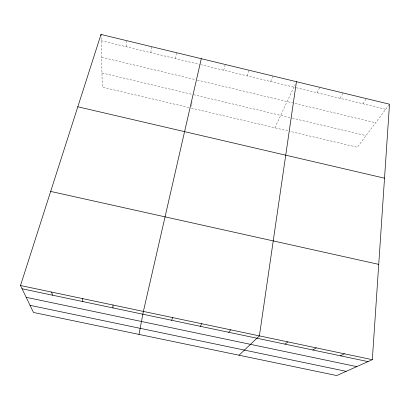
<?xml version="1.0" encoding="UTF-8"?>
<svg xmlns="http://www.w3.org/2000/svg" width="410" height="410" viewBox="0 0 410 410"><rect width="100%" height="100%" fill="white"/><g stroke="black" fill="none" stroke-linecap="round" stroke-linejoin="round"><path stroke-width="0.31" stroke-dasharray="2.05 1.54" d="M126.095 46.704L126.295 40.564M150.885 52.68L151.444 46.643M175.536 58.62L176.438 52.69M191.132 106.175L191.521 104.36M191.649 103.756L192.039 101.946M223.701 70.233L225.28 64.493M247.225 75.901L249.131 70.264M270.62 81.539L272.855 75.993M274.854 127.812L295.164 84.424M317.032 92.727L319.897 87.371M340.044 98.272L343.226 93.008M362.937 103.791L366.427 98.615M389.121 104.704L357.335 147.251L290.126 131.41M188.918 107.553L102.326 87.145L101.065 36.951M191.367 108.132L289.516 131.267M101.972 72.954L192.362 94.408M193.592 94.7L291.736 117.993M292.351 118.136L366.022 135.623M101.577 57.205L195.503 79.668M197.359 80.109L375.642 122.744M101.162 40.698L199.434 64.38M200.669 64.677L295.718 87.591M296.327 87.735L385.702 109.28"/><path stroke-width="0.61" d="M112.97 307.92L112.986 305.019M372.326 359.698L389.5 104.196L101.004 34.45L20.5 285.519L33.476 312.451L336.723 375.55L372.326 359.698L20.5 285.519M296.44 81.698L259.392 335.887L239.004 355.214M138.995 334.406L143.382 311.431L201.295 58.697M171.657 320.271L172.677 317.606M200.27 326.298L201.776 323.741M228.693 332.279L230.681 329.835M284.981 344.128L287.907 341.904M312.845 349.996L316.233 347.875M340.531 355.824L344.374 353.809M26.184 297.317L356.777 366.622M30.048 305.332L346.173 371.342M22.073 288.784L368.031 361.61M50.671 191.424L378.732 264.373M77.813 106.784L384.529 178.186M51.547 292.069L52.582 295.205M82.374 298.567L82.881 301.586M101.004 34.45L101.034 35.701"/></g></svg>
